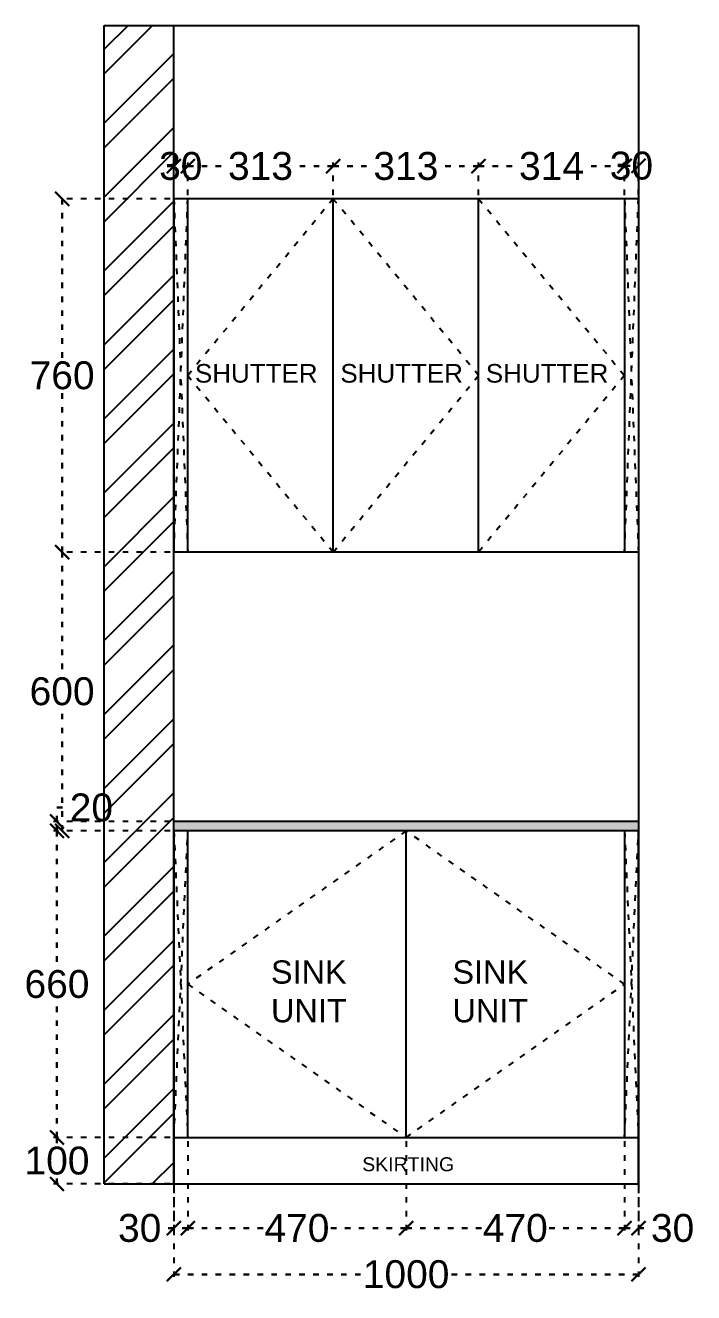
# Model space of a CAD drawing. Header units: millimetres. Extents: x 220712 to 1505573, y -354410 to 241923.
# Drawn here: x 276913 to 278351, y 116421 to 119148 of the extents above; entities that cross this region are included whole.
import ezdxf

# ---------------------------------------------------------------- set-up
doc = ezdxf.new("R2010")
doc.units = ezdxf.units.MM
doc.header["$MEASUREMENT"] = 0
doc.linetypes.add('ACAD_ISO03W100', pattern=[30, 12, -18])
doc.layers.add('Walls', color=253, linetype='Continuous')
doc.styles.get("Standard").update_dxf_attribs({"font": 'arial.ttf'})
doc.dimstyles.get("Standard").update_dxf_attribs({"dimtxt": 60, "dimasz": 30, "dimexe": 7.75, "dimexo": 8.13, "dimgap": 0.63, "dimtad": 0, "dimtih": 1, "dimtoh": 1, "dimdec": 0, "dimzin": 0, "dimtxsty": 'Standard', "dimblk": 'OBLIQUE', "dimcen": 2.25, "dimclrd": 1, "dimclre": 1, "dimclrt": 1, "dimadec": 0, "dimazin": 0, "dimtfac": 1, "dimtdec": 0, "dimtofl": 0, "dimtmove": 0, "dimatfit": 3, "dimfxl": 1, "dimtolj": 1, "dimtzin": 0, "dimlwd": 30, "dimarcsym": 0})

# ---------------------------------------------------------------- blocks, each defined once
blk = doc.blocks.new('_Oblique')
at = {"color": 0, "linetype": 'ByBlock', "lineweight": -2}
blk.add_line((-0.5, -0.5), (0.5, 0.5), dxfattribs=at)
blk = doc.blocks.new('*D624')
at = {"layer": 'Defpoints', "color": 0, "linetype": 'ACAD_ISO03W100', "transparency": 16777216}
for p in [(277232.5, 116755), (277262.5, 116755), (277232.5, 116560)]:
    blk.add_point(p, dxfattribs=at)
at = {"layer": 'Walls', "color": 1, "linetype": 'ACAD_ISO03W100', "lineweight": -2, "transparency": 16777216}
for p, q in [((277232.5, 116746.9), (277232.5, 116552.2)), ((277262.5, 116746.9), (277262.5, 116552.2))]:
    blk.add_line(p, q, dxfattribs=at)
at = {"layer": 'Walls', "color": 1, "linetype": 'ACAD_ISO03W100', "lineweight": 30, "transparency": 16777216}
for p, q in [((277232.5, 116560), (277202.5, 116560)), ((277262.5, 116560), (277232.5, 116560))]:
    blk.add_line(p, q, dxfattribs=at)
at = {"layer": 'Walls', "color": 1, "linetype": 'ACAD_ISO03W100', "lineweight": 30, "transparency": 16777216, "xscale": 30, "yscale": 30, "zscale": 30, "rotation": 180}
blk.add_blockref('_Oblique', (277232.5, 116560), dxfattribs=at)
at = {"layer": 'Walls', "color": 1, "linetype": 'ACAD_ISO03W100', "lineweight": 30, "transparency": 16777216, "xscale": 30, "yscale": 30, "zscale": 30}
blk.add_blockref('_Oblique', (277262.5, 116560), dxfattribs=at)
at = {"layer": 'Walls', "color": 1, "linetype": 'ACAD_ISO03W100', "transparency": 16777216, "insert": (277159, 116560), "char_height": 60, "attachment_point": 5}
blk.add_mtext('\\A1;30', dxfattribs=at)
blk = doc.blocks.new('*D625')
at = {"layer": 'Defpoints', "color": 0, "linetype": 'ACAD_ISO03W100', "transparency": 16777216}
for p in [(277262.5, 116755), (277732.5, 116755), (277732.5, 116560)]:
    blk.add_point(p, dxfattribs=at)
at = {"layer": 'Walls', "color": 1, "linetype": 'ACAD_ISO03W100', "lineweight": -2, "transparency": 16777216}
for p, q in [((277262.5, 116746.9), (277262.5, 116552.2)), ((277732.5, 116746.9), (277732.5, 116552.2))]:
    blk.add_line(p, q, dxfattribs=at)
at = {"layer": 'Walls', "color": 1, "linetype": 'ACAD_ISO03W100', "lineweight": 30, "transparency": 16777216}
for p, q in [((277262.5, 116560), (277429.5, 116560)), ((277732.5, 116560), (277565.5, 116560))]:
    blk.add_line(p, q, dxfattribs=at)
at = {"layer": 'Walls', "color": 1, "linetype": 'ACAD_ISO03W100', "lineweight": 30, "transparency": 16777216, "xscale": 30, "yscale": 30, "zscale": 30, "rotation": 180}
blk.add_blockref('_Oblique', (277262.5, 116560), dxfattribs=at)
at = {"layer": 'Walls', "color": 1, "linetype": 'ACAD_ISO03W100', "lineweight": 30, "transparency": 16777216, "xscale": 30, "yscale": 30, "zscale": 30}
blk.add_blockref('_Oblique', (277732.5, 116560), dxfattribs=at)
at = {"layer": 'Walls', "color": 1, "linetype": 'ACAD_ISO03W100', "transparency": 16777216, "insert": (277497.5, 116560), "char_height": 60, "attachment_point": 5}
blk.add_mtext('\\A1;470', dxfattribs=at)
blk = doc.blocks.new('*D626')
at = {"layer": 'Defpoints', "color": 0, "linetype": 'ACAD_ISO03W100', "transparency": 16777216}
for p in [(277732.5, 116755), (278202.5, 116755), (278202.5, 116560)]:
    blk.add_point(p, dxfattribs=at)
at = {"layer": 'Walls', "color": 1, "linetype": 'ACAD_ISO03W100', "lineweight": -2, "transparency": 16777216}
for p, q in [((277732.5, 116746.9), (277732.5, 116552.2)), ((278202.5, 116746.9), (278202.5, 116552.2))]:
    blk.add_line(p, q, dxfattribs=at)
at = {"layer": 'Walls', "color": 1, "linetype": 'ACAD_ISO03W100', "lineweight": 30, "transparency": 16777216}
for p, q in [((277732.5, 116560), (277899.5, 116560)), ((278202.5, 116560), (278035.5, 116560))]:
    blk.add_line(p, q, dxfattribs=at)
at = {"layer": 'Walls', "color": 1, "linetype": 'ACAD_ISO03W100', "lineweight": 30, "transparency": 16777216, "xscale": 30, "yscale": 30, "zscale": 30, "rotation": 180}
blk.add_blockref('_Oblique', (277732.5, 116560), dxfattribs=at)
at = {"layer": 'Walls', "color": 1, "linetype": 'ACAD_ISO03W100', "lineweight": 30, "transparency": 16777216, "xscale": 30, "yscale": 30, "zscale": 30}
blk.add_blockref('_Oblique', (278202.5, 116560), dxfattribs=at)
at = {"layer": 'Walls', "color": 1, "linetype": 'ACAD_ISO03W100', "transparency": 16777216, "insert": (277967.5, 116560), "char_height": 60, "attachment_point": 5}
blk.add_mtext('\\A1;470', dxfattribs=at)
blk = doc.blocks.new('*D627')
at = {"layer": 'Defpoints', "color": 0, "linetype": 'ACAD_ISO03W100', "transparency": 16777216}
for p in [(278202.5, 116755), (278232.5, 116755), (278232.5, 116560)]:
    blk.add_point(p, dxfattribs=at)
at = {"layer": 'Walls', "color": 1, "linetype": 'ACAD_ISO03W100', "lineweight": -2, "transparency": 16777216}
for p, q in [((278202.5, 116746.9), (278202.5, 116552.2)), ((278232.5, 116746.9), (278232.5, 116552.2))]:
    blk.add_line(p, q, dxfattribs=at)
at = {"layer": 'Walls', "color": 1, "linetype": 'ACAD_ISO03W100', "lineweight": 30, "transparency": 16777216}
for p, q in [((278202.5, 116560), (278232.5, 116560)), ((278232.5, 116560), (278262.5, 116560))]:
    blk.add_line(p, q, dxfattribs=at)
at = {"layer": 'Walls', "color": 1, "linetype": 'ACAD_ISO03W100', "lineweight": 30, "transparency": 16777216, "xscale": 30, "yscale": 30, "zscale": 30, "rotation": 180}
blk.add_blockref('_Oblique', (278202.5, 116560), dxfattribs=at)
at = {"layer": 'Walls', "color": 1, "linetype": 'ACAD_ISO03W100', "lineweight": 30, "transparency": 16777216, "xscale": 30, "yscale": 30, "zscale": 30}
blk.add_blockref('_Oblique', (278232.5, 116560), dxfattribs=at)
at = {"layer": 'Walls', "color": 1, "linetype": 'ACAD_ISO03W100', "transparency": 16777216, "insert": (278306, 116560), "char_height": 60, "attachment_point": 5}
blk.add_mtext('\\A1;30', dxfattribs=at)
blk = doc.blocks.new('*D628')
at = {"layer": 'Defpoints', "color": 0, "linetype": 'ACAD_ISO03W100', "transparency": 16777216}
for p in [(276981, 116755), (277232.5, 116755), (277232.5, 116655)]:
    blk.add_point(p, dxfattribs=at)
at = {"layer": 'Walls', "color": 1, "linetype": 'ACAD_ISO03W100', "lineweight": -2, "transparency": 16777216}
for p, q in [((277224.4, 116755), (276973.3, 116755)), ((277224.4, 116655), (276973.3, 116655))]:
    blk.add_line(p, q, dxfattribs=at)
at = {"layer": 'Walls', "color": 1, "linetype": 'ACAD_ISO03W100', "lineweight": 30, "transparency": 16777216}
for p, q in [((276981, 116755), (276981, 116736.3)), ((276981, 116655), (276981, 116673.7))]:
    blk.add_line(p, q, dxfattribs=at)
at = {"layer": 'Walls', "color": 1, "linetype": 'ACAD_ISO03W100', "lineweight": 30, "transparency": 16777216, "xscale": 30, "yscale": 30, "zscale": 30}
for p, rotation in [((276981, 116755), 90), ((276981, 116655), 270)]:
    blk.add_blockref('_Oblique', p, dxfattribs=dict(at, rotation=rotation))
at = {"layer": 'Walls', "color": 1, "linetype": 'ACAD_ISO03W100', "transparency": 16777216, "insert": (276981, 116705), "char_height": 60, "attachment_point": 5}
blk.add_mtext('\\A1;100', dxfattribs=at)
blk = doc.blocks.new('*D629')
at = {"layer": 'Defpoints', "color": 0, "linetype": 'ACAD_ISO03W100', "transparency": 16777216}
for p in [(276981, 117415), (277232.5, 117415), (277232.5, 116755)]:
    blk.add_point(p, dxfattribs=at)
at = {"layer": 'Walls', "color": 1, "linetype": 'ACAD_ISO03W100', "lineweight": -2, "transparency": 16777216}
for p, q in [((277224.4, 117415), (276973.3, 117415)), ((277224.4, 116755), (276973.3, 116755))]:
    blk.add_line(p, q, dxfattribs=at)
at = {"layer": 'Walls', "color": 1, "linetype": 'ACAD_ISO03W100', "lineweight": 30, "transparency": 16777216}
for p, q in [((276981, 117415), (276981, 117116.3)), ((276981, 116755), (276981, 117053.7))]:
    blk.add_line(p, q, dxfattribs=at)
at = {"layer": 'Walls', "color": 1, "linetype": 'ACAD_ISO03W100', "lineweight": 30, "transparency": 16777216, "xscale": 30, "yscale": 30, "zscale": 30}
for p, rotation in [((276981, 117415), 90), ((276981, 116755), 270)]:
    blk.add_blockref('_Oblique', p, dxfattribs=dict(at, rotation=rotation))
at = {"layer": 'Walls', "color": 1, "linetype": 'ACAD_ISO03W100', "transparency": 16777216, "insert": (276981, 117085), "char_height": 60, "attachment_point": 5}
blk.add_mtext('\\A1;660', dxfattribs=at)
blk = doc.blocks.new('*D630')
at = {"layer": 'Defpoints', "color": 0, "linetype": 'ACAD_ISO03W100', "transparency": 16777216}
for p in [(276981, 117435), (277232.5, 117435), (277232.5, 117415)]:
    blk.add_point(p, dxfattribs=at)
at = {"layer": 'Walls', "color": 1, "linetype": 'ACAD_ISO03W100', "lineweight": 30, "transparency": 16777216}
for p, q in [((276981, 117435), (276981, 117465)), ((276981, 117465), (277011, 117465)), ((276981, 117415), (276981, 117435))]:
    blk.add_line(p, q, dxfattribs=at)
at = {"layer": 'Walls', "color": 1, "linetype": 'ACAD_ISO03W100', "lineweight": -2, "transparency": 16777216}
for p, q in [((277224.4, 117435), (276973.3, 117435)), ((277224.4, 117415), (276973.3, 117415))]:
    blk.add_line(p, q, dxfattribs=at)
at = {"layer": 'Walls', "color": 1, "linetype": 'ACAD_ISO03W100', "lineweight": 30, "transparency": 16777216, "xscale": 30, "yscale": 30, "zscale": 30}
for p, rotation in [((276981, 117435), 90), ((276981, 117415), 270)]:
    blk.add_blockref('_Oblique', p, dxfattribs=dict(at, rotation=rotation))
at = {"layer": 'Walls', "color": 1, "linetype": 'ACAD_ISO03W100', "transparency": 16777216, "insert": (277055, 117465), "char_height": 60, "attachment_point": 5}
blk.add_mtext('\\A1;20', dxfattribs=at)
blk = doc.blocks.new('*D631')
at = {"layer": 'Defpoints', "color": 0, "linetype": 'ACAD_ISO03W100', "transparency": 16777216}
for p in [(277232.5, 116655), (278232.5, 116655), (278232.5, 116460.5)]:
    blk.add_point(p, dxfattribs=at)
at = {"layer": 'Walls', "color": 1, "linetype": 'ACAD_ISO03W100', "lineweight": -2, "transparency": 16777216}
for p, q in [((277232.5, 116646.9), (277232.5, 116452.8)), ((278232.5, 116646.9), (278232.5, 116452.8))]:
    blk.add_line(p, q, dxfattribs=at)
at = {"layer": 'Walls', "color": 1, "linetype": 'ACAD_ISO03W100', "lineweight": 30, "transparency": 16777216}
for p, q in [((277232.5, 116460.5), (277645.2, 116460.5)), ((278232.5, 116460.5), (277819.8, 116460.5))]:
    blk.add_line(p, q, dxfattribs=at)
at = {"layer": 'Walls', "color": 1, "linetype": 'ACAD_ISO03W100', "lineweight": 30, "transparency": 16777216, "xscale": 30, "yscale": 30, "zscale": 30, "rotation": 180}
blk.add_blockref('_Oblique', (277232.5, 116460.5), dxfattribs=at)
at = {"layer": 'Walls', "color": 1, "linetype": 'ACAD_ISO03W100', "lineweight": 30, "transparency": 16777216, "xscale": 30, "yscale": 30, "zscale": 30}
blk.add_blockref('_Oblique', (278232.5, 116460.5), dxfattribs=at)
at = {"layer": 'Walls', "color": 1, "linetype": 'ACAD_ISO03W100', "transparency": 16777216, "insert": (277732.5, 116460.5), "char_height": 60, "attachment_point": 5}
blk.add_mtext('\\A1;1000', dxfattribs=at)
blk = doc.blocks.new('*D632')
at = {"layer": 'Defpoints', "color": 0, "linetype": 'ACAD_ISO03W100', "transparency": 16777216}
for p in [(276992, 118775), (277232.5, 118775), (277232.5, 118015)]:
    blk.add_point(p, dxfattribs=at)
at = {"layer": 'Walls', "color": 1, "linetype": 'ACAD_ISO03W100', "lineweight": -2, "transparency": 16777216}
for p, q in [((277224.4, 118775), (276984.3, 118775)), ((277224.4, 118015), (276984.3, 118015))]:
    blk.add_line(p, q, dxfattribs=at)
at = {"layer": 'Walls', "color": 1, "linetype": 'ACAD_ISO03W100', "lineweight": 30, "transparency": 16777216}
for p, q in [((276992, 118775), (276992, 118426.3)), ((276992, 118015), (276992, 118363.7))]:
    blk.add_line(p, q, dxfattribs=at)
at = {"layer": 'Walls', "color": 1, "linetype": 'ACAD_ISO03W100', "lineweight": 30, "transparency": 16777216, "xscale": 30, "yscale": 30, "zscale": 30}
for p, rotation in [((276992, 118775), 90), ((276992, 118015), 270)]:
    blk.add_blockref('_Oblique', p, dxfattribs=dict(at, rotation=rotation))
at = {"layer": 'Walls', "color": 1, "linetype": 'ACAD_ISO03W100', "transparency": 16777216, "insert": (276992, 118395), "char_height": 60, "attachment_point": 5}
blk.add_mtext('\\A1;760', dxfattribs=at)
blk = doc.blocks.new('*D633')
at = {"layer": 'Defpoints', "color": 0, "linetype": 'ACAD_ISO03W100', "transparency": 16777216}
for p in [(276992, 118015), (277232.5, 118015), (277232.5, 117415)]:
    blk.add_point(p, dxfattribs=at)
at = {"layer": 'Walls', "color": 1, "linetype": 'ACAD_ISO03W100', "lineweight": -2, "transparency": 16777216}
for p, q in [((277224.4, 118015), (276984.3, 118015)), ((277224.4, 117415), (276984.3, 117415))]:
    blk.add_line(p, q, dxfattribs=at)
at = {"layer": 'Walls', "color": 1, "linetype": 'ACAD_ISO03W100', "lineweight": 30, "transparency": 16777216}
for p, q in [((276992, 118015), (276992, 117746.3)), ((276992, 117415), (276992, 117683.7))]:
    blk.add_line(p, q, dxfattribs=at)
at = {"layer": 'Walls', "color": 1, "linetype": 'ACAD_ISO03W100', "lineweight": 30, "transparency": 16777216, "xscale": 30, "yscale": 30, "zscale": 30}
for p, rotation in [((276992, 118015), 90), ((276992, 117415), 270)]:
    blk.add_blockref('_Oblique', p, dxfattribs=dict(at, rotation=rotation))
at = {"layer": 'Walls', "color": 1, "linetype": 'ACAD_ISO03W100', "transparency": 16777216, "insert": (276992, 117715), "char_height": 60, "attachment_point": 5}
blk.add_mtext('\\A1;600', dxfattribs=at)
blk = doc.blocks.new('*D634')
at = {"layer": 'Defpoints', "color": 0, "linetype": 'ACAD_ISO03W100', "transparency": 16777216}
for p in [(277232.5, 118845.5), (277232.5, 118773.8), (277262.5, 118775)]:
    blk.add_point(p, dxfattribs=at)
at = {"layer": 'Walls', "color": 1, "linetype": 'ACAD_ISO03W100', "lineweight": -2, "transparency": 16777216}
for p, q in [((277232.5, 118781.9), (277232.5, 118853.2)), ((277262.5, 118783.1), (277262.5, 118853.2))]:
    blk.add_line(p, q, dxfattribs=at)
at = {"layer": 'Walls', "color": 1, "linetype": 'ACAD_ISO03W100', "lineweight": 30, "transparency": 16777216}
blk.add_line((277262.5, 118845.5), (277232.5, 118845.5), dxfattribs=at)
at = {"layer": 'Walls', "color": 1, "linetype": 'ACAD_ISO03W100', "lineweight": 30, "transparency": 16777216, "xscale": 30, "yscale": 30, "zscale": 30, "rotation": 180}
blk.add_blockref('_Oblique', (277232.5, 118845.5), dxfattribs=at)
at = {"layer": 'Walls', "color": 1, "linetype": 'ACAD_ISO03W100', "lineweight": 30, "transparency": 16777216, "xscale": 30, "yscale": 30, "zscale": 30}
blk.add_blockref('_Oblique', (277262.5, 118845.5), dxfattribs=at)
at = {"layer": 'Walls', "color": 1, "linetype": 'ACAD_ISO03W100', "transparency": 16777216, "insert": (277247.5, 118845.5), "char_height": 60, "attachment_point": 5}
blk.add_mtext('\\A1;30', dxfattribs=at)
blk = doc.blocks.new('*D635')
at = {"layer": 'Defpoints', "color": 0, "linetype": 'ACAD_ISO03W100', "transparency": 16777216}
for p in [(277575.5, 118845.5), (277262.5, 118775), (277575.5, 118775)]:
    blk.add_point(p, dxfattribs=at)
at = {"layer": 'Walls', "color": 1, "linetype": 'ACAD_ISO03W100', "lineweight": -2, "transparency": 16777216}
for p, q in [((277262.5, 118783.1), (277262.5, 118853.2)), ((277575.5, 118783.1), (277575.5, 118853.2))]:
    blk.add_line(p, q, dxfattribs=at)
at = {"layer": 'Walls', "color": 1, "linetype": 'ACAD_ISO03W100', "lineweight": 30, "transparency": 16777216}
for p, q in [((277262.5, 118845.5), (277352.1, 118845.5)), ((277575.5, 118845.5), (277485.9, 118845.5))]:
    blk.add_line(p, q, dxfattribs=at)
at = {"layer": 'Walls', "color": 1, "linetype": 'ACAD_ISO03W100', "lineweight": 30, "transparency": 16777216, "xscale": 30, "yscale": 30, "zscale": 30, "rotation": 180}
blk.add_blockref('_Oblique', (277262.5, 118845.5), dxfattribs=at)
at = {"layer": 'Walls', "color": 1, "linetype": 'ACAD_ISO03W100', "lineweight": 30, "transparency": 16777216, "xscale": 30, "yscale": 30, "zscale": 30}
blk.add_blockref('_Oblique', (277575.5, 118845.5), dxfattribs=at)
at = {"layer": 'Walls', "color": 1, "linetype": 'ACAD_ISO03W100', "transparency": 16777216, "insert": (277419, 118845.5), "char_height": 60, "attachment_point": 5}
blk.add_mtext('\\A1;313', dxfattribs=at)
blk = doc.blocks.new('*D636')
at = {"layer": 'Defpoints', "color": 0, "linetype": 'ACAD_ISO03W100', "transparency": 16777216}
for p in [(277575.5, 118845.5), (277575.5, 118775), (277888.5, 118775)]:
    blk.add_point(p, dxfattribs=at)
at = {"layer": 'Walls', "color": 1, "linetype": 'ACAD_ISO03W100', "lineweight": -2, "transparency": 16777216}
for p, q in [((277575.5, 118783.1), (277575.5, 118853.2)), ((277888.5, 118783.1), (277888.5, 118853.2))]:
    blk.add_line(p, q, dxfattribs=at)
at = {"layer": 'Walls', "color": 1, "linetype": 'ACAD_ISO03W100', "lineweight": 30, "transparency": 16777216}
for p, q in [((277575.5, 118845.5), (277665.1, 118845.5)), ((277888.5, 118845.5), (277798.9, 118845.5))]:
    blk.add_line(p, q, dxfattribs=at)
at = {"layer": 'Walls', "color": 1, "linetype": 'ACAD_ISO03W100', "lineweight": 30, "transparency": 16777216, "xscale": 30, "yscale": 30, "zscale": 30, "rotation": 180}
blk.add_blockref('_Oblique', (277575.5, 118845.5), dxfattribs=at)
at = {"layer": 'Walls', "color": 1, "linetype": 'ACAD_ISO03W100', "lineweight": 30, "transparency": 16777216, "xscale": 30, "yscale": 30, "zscale": 30}
blk.add_blockref('_Oblique', (277888.5, 118845.5), dxfattribs=at)
at = {"layer": 'Walls', "color": 1, "linetype": 'ACAD_ISO03W100', "transparency": 16777216, "insert": (277732, 118845.5), "char_height": 60, "attachment_point": 5}
blk.add_mtext('\\A1;313', dxfattribs=at)
blk = doc.blocks.new('*D637')
at = {"layer": 'Defpoints', "color": 0, "linetype": 'ACAD_ISO03W100', "transparency": 16777216}
for p in [(277888.5, 118845.5), (277888.5, 118775), (278202.5, 118775)]:
    blk.add_point(p, dxfattribs=at)
at = {"layer": 'Walls', "color": 1, "linetype": 'ACAD_ISO03W100', "lineweight": -2, "transparency": 16777216}
for p, q in [((277888.5, 118783.1), (277888.5, 118853.2)), ((278202.5, 118783.1), (278202.5, 118853.2))]:
    blk.add_line(p, q, dxfattribs=at)
at = {"layer": 'Walls', "color": 1, "linetype": 'ACAD_ISO03W100', "lineweight": 30, "transparency": 16777216}
for p, q in [((277888.5, 118845.5), (277978.7, 118845.5)), ((278202.5, 118845.5), (278112.3, 118845.5))]:
    blk.add_line(p, q, dxfattribs=at)
at = {"layer": 'Walls', "color": 1, "linetype": 'ACAD_ISO03W100', "lineweight": 30, "transparency": 16777216, "xscale": 30, "yscale": 30, "zscale": 30, "rotation": 180}
blk.add_blockref('_Oblique', (277888.5, 118845.5), dxfattribs=at)
at = {"layer": 'Walls', "color": 1, "linetype": 'ACAD_ISO03W100', "lineweight": 30, "transparency": 16777216, "xscale": 30, "yscale": 30, "zscale": 30}
blk.add_blockref('_Oblique', (278202.5, 118845.5), dxfattribs=at)
at = {"layer": 'Walls', "color": 1, "linetype": 'ACAD_ISO03W100', "transparency": 16777216, "insert": (278045.5, 118845.5), "char_height": 60, "attachment_point": 5}
blk.add_mtext('\\A1;314', dxfattribs=at)
blk = doc.blocks.new('*D638')
at = {"layer": 'Defpoints', "color": 0, "linetype": 'ACAD_ISO03W100', "transparency": 16777216}
for p in [(278232.5, 118846.25), (278202.5, 118775), (278232.5, 118775)]:
    blk.add_point(p, dxfattribs=at)
at = {"layer": 'Walls', "color": 1, "linetype": 'ACAD_ISO03W100', "lineweight": -2, "transparency": 16777216}
for p, q in [((278202.5, 118783.13), (278202.5, 118854)), ((278232.5, 118783.13), (278232.5, 118854))]:
    blk.add_line(p, q, dxfattribs=at)
at = {"layer": 'Walls', "color": 1, "linetype": 'ACAD_ISO03W100', "lineweight": 30, "transparency": 16777216}
blk.add_line((278202.5, 118846.25), (278232.5, 118846.25), dxfattribs=at)
at = {"layer": 'Walls', "color": 1, "linetype": 'ACAD_ISO03W100', "lineweight": 30, "transparency": 16777216, "xscale": 30, "yscale": 30, "zscale": 30, "rotation": 180}
blk.add_blockref('_Oblique', (278202.5, 118846.25), dxfattribs=at)
at = {"layer": 'Walls', "color": 1, "linetype": 'ACAD_ISO03W100', "lineweight": 30, "transparency": 16777216, "xscale": 30, "yscale": 30, "zscale": 30}
blk.add_blockref('_Oblique', (278232.5, 118846.25), dxfattribs=at)
at = {"layer": 'Walls', "color": 1, "linetype": 'ACAD_ISO03W100', "transparency": 16777216, "insert": (278217.5, 118846.25), "char_height": 60, "attachment_point": 5}
blk.add_mtext('\\A1;30', dxfattribs=at)

msp = doc.modelspace()

# ---------------------------------------------------------------- hatches: boundary and pattern name
at = {"layer": 'Walls', "true_color": 0xc7c8ca}
h = msp.add_hatch(dxfattribs=at)
h.set_pattern_fill('ANSI32', color=9, scale=300)
h.paths.add_polyline_path([(277232.5, 119148.5), (277082.5, 119148.5), (277082.5, 116655), (277232.5, 116655)])
at = {"layer": 'Walls', "linetype": 'ACAD_ISO03W100', "true_color": 0x000000}
h = msp.add_hatch(color=18, dxfattribs=at)
h.dxf.hatch_style = 1
h.paths.add_polyline_path([(278232.5, 117435), (277232.5, 117435), (277232.5, 117415), (277262.5, 117415), (278232.5, 117415)])

# ---------------------------------------------------------------- linework, layer by layer
at = {"layer": 'Walls', "color": 18, "true_color": 0x000000}
for p, q in [((277082.5, 119148.5), (278232.5, 119148.5)), ((277082.5, 116655), (277082.5, 119148.5)), ((277232.5, 116655), (277232.5, 119148.5)), ((278232.5, 119148.5), (278232.5, 116655)), ((278232.5, 118775), (277232.5, 118775)), ((277232.5, 118775), (277232.5, 118015)), ((277262.5, 118015), (277262.5, 118775)), ((277575.5, 118015), (277575.5, 118775)), ((277888.5, 118015), (277888.5, 118775)), ((278202.5, 118775), (278202.5, 118015)), ((278232.5, 118775), (278232.5, 118015)), ((278232.5, 118015), (277232.5, 118015)), ((278232.5, 117435), (277232.5, 117435)), ((278232.5, 117415), (277232.5, 117415)), ((277232.5, 117415), (277232.5, 116655)), ((277262.5, 116755), (277262.5, 117415)), ((277732.5, 116755), (277732.5, 117415)), ((278202.5, 117415), (278202.5, 116755)), ((278232.5, 116655), (278232.5, 117415)), ((277232.5, 116755), (278232.5, 116755)), ((277082.5, 116655), (278232.5, 116655))]:
    msp.add_line(p, q, dxfattribs=at)
at = {"layer": 'Walls', "color": 240, "linetype": 'ACAD_ISO03W100', "true_color": 0xed1f24}
for points in [[(277232.5, 118015), (277262.5, 118775), (277232.5, 118775), (277262.5, 118015)], [(278202.5, 118015), (278232.5, 118775), (278202.5, 118775), (278232.5, 118015)], [(277232.5, 116755), (277262.5, 117415), (277232.5, 117415), (277262.5, 116755)], [(278202.5, 116755), (278232.5, 117415), (278202.5, 117415), (278232.5, 116755)]]:
    msp.add_lwpolyline(points, dxfattribs=at)
at = {"layer": 'Walls', "color": 9, "linetype": 'ACAD_ISO03W100', "true_color": 0xc7c8ca}
for points in [[(277575.5, 118775), (277262.5, 118395), (277575.5, 118015), (277888.5, 118395), (277575.5, 118775)], [(277888.5, 118775), (278202.5, 118395), (277888.5, 118015)], [(277732.5, 117415), (277262.5, 117085), (277732.5, 116755), (278202.5, 117085), (277732.5, 117415)]]:
    msp.add_lwpolyline(points, dxfattribs=at)

# ---------------------------------------------------------------- texts
at = {"color": 7, "attachment_point": 1}
for s, insert, char_height in [('SHUTTER', (277278, 118419.6), 40), ('SHUTTER', (277591, 118419.6), 40), ('SHUTTER', (277904, 118419.6), 40), ('\\pxqc;SINK UNIT', (277381.9, 117136.2), 50), ('\\pxqc;SINK UNIT', (277772.5, 117136.2), 50)]:
    msp.add_mtext_dynamic_manual_height_columns(s, width=282.386, gutter_width=1213, heights=[0], dxfattribs=dict(at, insert=insert, char_height=char_height))
at = {"color": 18, "true_color": 0x000000, "insert": (277638, 116712.5), "char_height": 30, "attachment_point": 1}
msp.add_mtext_dynamic_manual_height_columns('SKIRTING', width=2764.543, gutter_width=1, heights=[238.1], dxfattribs=at)

# ---------------------------------------------------------------- dimensions: what is measured, and where the dimension line sits
at = {"layer": 'Walls', "color": 9, "linetype": 'ACAD_ISO03W100', "true_color": 0xc7c8ca}
for base, p1, p2, picture, middle in [((277232.5, 118845.5), (277262.5, 118775), (277232.5, 118773.8), '*D634', (277247.5, 118845.5)), ((278232.5, 118846.2), (278202.5, 118775), (278232.5, 118775), '*D638', (278217.5, 118846.2))]:
    dim = msp.add_linear_dim(base=base, p1=p1, p2=p2, dimstyle='Standard', dxfattribs=at)
    dim.commit()
    dim.dimension.update_dxf_attribs({"geometry": picture, "text_midpoint": middle, "dimtype": 160})
for base, p1, p2, picture, middle in [((277575.5, 118845.5), (277262.5, 118775), (277575.5, 118775), '*D635', (277419, 118845.5)), ((277575.5, 118845.5), (277888.5, 118775), (277575.5, 118775), '*D636', (277732, 118845.5)), ((277888.5, 118845.5), (278202.5, 118775), (277888.5, 118775), '*D637', (278045.5, 118845.5)), ((278232.5, 116460.5), (277232.5, 116655), (278232.5, 116655), '*D631', (277732.5, 116460.5))]:
    dim = msp.add_linear_dim(base=base, p1=p1, p2=p2, dimstyle='Standard', dxfattribs=at)
    dim.commit()
    dim.dimension.update_dxf_attribs({"geometry": picture, "text_midpoint": middle})
for base, p1, p2, picture, middle in [((276992, 118775), (277232.5, 118015), (277232.5, 118775), '*D632', (276992, 118395)), ((276992, 118015), (277232.5, 117415), (277232.5, 118015), '*D633', (276992, 117715)), ((276981, 117435), (277232.5, 117415), (277232.5, 117435), '*D630', (277055, 117465)), ((276981, 117415), (277232.5, 116755), (277232.5, 117415), '*D629', (276981, 117085)), ((276981, 116755), (277232.5, 116655), (277232.5, 116755), '*D628', (276981, 116705))]:
    dim = msp.add_linear_dim(base=base, p1=p1, p2=p2, angle=90, dimstyle='Standard', dxfattribs=at)
    dim.commit()
    dim.dimension.update_dxf_attribs({"geometry": picture, "text_midpoint": middle})
at = {"layer": 'Walls', "color": 18, "linetype": 'ACAD_ISO03W100', "true_color": 0x000000}
for base, p1, p2, picture, middle in [((277232.5, 116560), (277262.5, 116755), (277232.5, 116755), '*D624', (277159, 116560)), ((277732.5, 116560), (277262.5, 116755), (277732.5, 116755), '*D625', (277497.5, 116560)), ((278202.5, 116560), (277732.5, 116755), (278202.5, 116755), '*D626', (277967.5, 116560)), ((278232.5, 116560), (278202.5, 116755), (278232.5, 116755), '*D627', (278306, 116560))]:
    dim = msp.add_linear_dim(base=base, p1=p1, p2=p2, dimstyle='Standard', dxfattribs=at)
    dim.commit()
    dim.dimension.update_dxf_attribs({"geometry": picture, "text_midpoint": middle})

doc.saveas('drawing.dxf')
